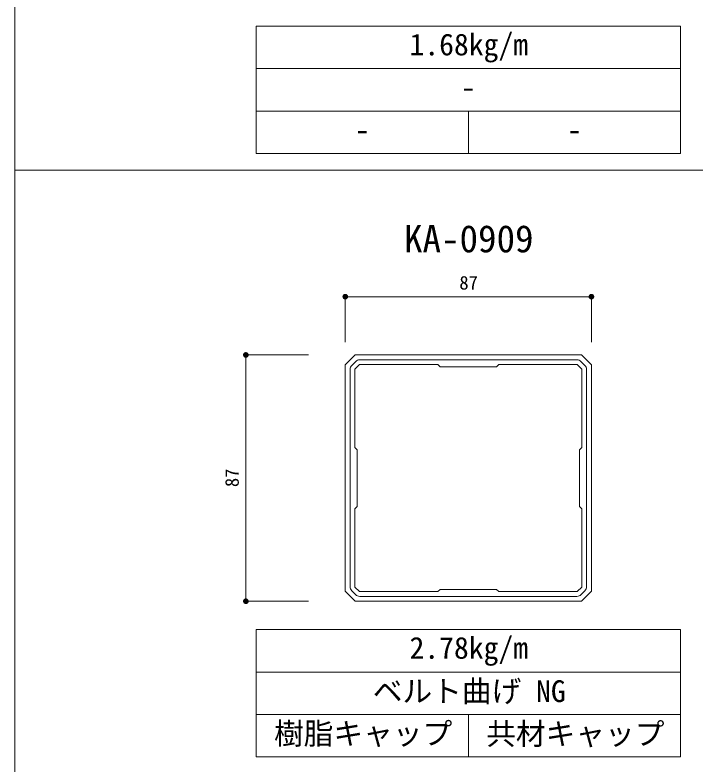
# Model space of a CAD drawing. Units: millimetres, scale not verified. Extents: x -801 to 802, y -548 to 566.
# Drawn here: x -801.3 to -560.9, y -280.1 to -15.5 of the extents above; entities that cross this region are included whole.
import ezdxf
from ezdxf.enums import TextEntityAlignment as Align

# ---------------------------------------------------------------- set-up
doc = ezdxf.new("R2010")
doc.units = ezdxf.units.MM
doc.header["$LTSCALE"] = 2
for name, color, linetype, lineweight in [('0-1_0-A01-枠A', 4, 'Continuous', 9), ('0-4_0-A11-寸法_詳細', 5, 'Continuous', 9), ('0-5_0', 4, 'Continuous', 9), ('0-8_0-A03-枠C', 2, 'Continuous', 9)]:
    doc.layers.add(name, color=color, linetype=linetype, lineweight=lineweight)
for name, color, linetype in [('0-6_A-B05-記号', 2, 'Continuous'), ('0-7_A-E01-仕上太線', 7, 'Continuous'), ('0-9_A-B03-文字_書込_小', 7, 'Continuous')]:
    doc.layers.add(name, color=color, linetype=linetype)
doc.styles.add('ＭＳ ゴシック', font='')
doc.styles.get('ＭＳ ゴシック').set_extended_font_data('MS Gothic')

# ---------------------------------------------------------------- blocks, each defined once
blk = doc.blocks.new('HB-0909')
at = {"layer": '0-5_0', "color": 7}
for p, q in [((-87, 79.929), (-79.929, 87)), ((79.929, 87), (-79.929, 87)), ((79.929, 87), (87, 79.929)), ((-87, -79.929), (-87, 79.929)), ((87, -79.929), (87, 79.929)), ((-79.929, -87), (-87, -79.929)), ((79.929, -87), (87, -79.929)), ((-79.929, -87), (79.929, -87))]:
    blk.add_line(p, q, dxfattribs=at)
at = {"layer": '0-5_0'}
for p, q in [((-79.591, 82.429), (-82.428, 79.592)), ((-80.2, 77.011), (-77.011, 80.2)), ((-77.011, 80.2), (-21.6, 80.2)), ((-76.763, 83.6), (76.764, 83.6)), ((21.601, 80.2), (20, 78.6)), ((21.601, 80.2), (77.011, 80.2)), ((77.011, 80.2), (80.2, 77.011)), ((82.429, 79.591), (79.592, 82.428)), ((-83.6, 76.764), (-83.6, -76.763)), ((-80.2, 77.011), (-80.2, 21.601)), ((80.2, 21.601), (80.2, 77.011)), ((83.601, 76.763), (83.601, -76.763)), ((-80.2, 21.601), (-78.6, 20)), ((-78.6, 20), (-78.6, -20)), ((-78.6, -20), (-80.2, -21.6)), ((80.2, -21.6), (78.6, -20)), ((-80.2, -21.6), (-80.2, -77.011)), ((80.2, -21.6), (80.2, -77.011)), ((-77.011, -80.2), (-80.2, -77.011)), ((-21.6, -80.2), (-20, -78.6)), ((-20, -78.6), (20, -78.6)), ((20, -78.6), (21.601, -80.2)), ((80.2, -77.011), (77.011, -80.2)), ((-82.429, -79.591), (-79.592, -82.428)), ((-21.6, -80.2), (-77.011, -80.2)), ((-76.763, -83.6), (76.763, -83.6)), ((21.601, -80.2), (77.011, -80.2)), ((79.591, -82.428), (82.428, -79.592))]:
    blk.add_line(p, q, dxfattribs=at)
for points in [[(20, 78.6), (-20, 78.6), (-21.6, 80.2)], [(78.6, -20), (78.6, 20), (80.2, 21.601)]]:
    blk.add_lwpolyline(points, dxfattribs=at)
for centre, start, end in [((-79.6, 76.764), 134.99506, 180), ((-76.763, 79.6), 90, 134.99506), ((76.764, 79.6), 44.99509, 90.00002), ((79.6, 76.763), 0.00002, 44.99509), ((-79.6, -76.763), 180, 224.99507), ((79.6, -76.763), 314.99507, 0.00002), ((-76.763, -79.6), 224.99507, 270), ((76.763, -79.6), 270, 314.99507)]:
    blk.add_arc(centre, 4, start, end, dxfattribs=at)
blk = doc.blocks.new('_Dot')
at = {"layer": '0-5_0', "color": 7}
blk.add_line((-1, 0), (-2, 0), dxfattribs=at)
for points in [[(0, 0), (-1, 0), (-0.992, 0.125)], [(0, 0), (-0.992, -0.125), (-1, 0)], [(0, 0), (-0.992, 0.125), (-0.969, 0.249)], [(0, 0), (-0.969, -0.249), (-0.992, -0.125)], [(0, 0), (-0.969, 0.249), (-0.93, 0.368)], [(0, 0), (-0.93, -0.368), (-0.969, -0.249)], [(0, 0), (-0.93, 0.368), (-0.876, 0.482)], [(0, 0), (-0.876, -0.482), (-0.93, -0.368)], [(0, 0), (-0.876, 0.482), (-0.809, 0.588)], [(0, 0), (-0.809, -0.588), (-0.876, -0.482)], [(0, 0), (-0.809, 0.588), (-0.729, 0.685)], [(0, 0), (-0.729, -0.685), (-0.809, -0.588)], [(0, 0), (-0.729, 0.685), (-0.637, 0.771)], [(0, 0), (-0.637, -0.771), (-0.729, -0.685)], [(0, 0), (-0.637, 0.771), (-0.536, 0.844)], [(0, 0), (-0.536, -0.844), (-0.637, -0.771)], [(0, 0), (-0.536, 0.844), (-0.426, 0.905)], [(0, 0), (-0.426, -0.905), (-0.536, -0.844)], [(0, 0), (-0.426, 0.905), (-0.309, 0.951)], [(0, 0), (-0.309, -0.951), (-0.426, -0.905)], [(0, 0), (-0.309, 0.951), (-0.187, 0.982)], [(0, 0), (-0.187, -0.982), (-0.309, -0.951)], [(0, 0), (-0.187, 0.982), (-0.063, 0.998)], [(0, 0), (-0.063, -0.998), (-0.187, -0.982)], [(0, 0), (-0.063, 0.998), (0.063, 0.998)], [(0, 0), (0.063, -0.998), (-0.063, -0.998)], [(0, 0), (0.063, 0.998), (0.187, 0.982)], [(0, 0), (0.187, 0.982), (0.309, 0.951)], [(0, 0), (0.309, 0.951), (0.426, 0.905)], [(0, 0), (0.426, 0.905), (0.536, 0.844)], [(0, 0), (0.536, 0.844), (0.637, 0.771)], [(0, 0), (0.637, 0.771), (0.729, 0.685)], [(0, 0), (0.729, 0.685), (0.809, 0.588)], [(0, 0), (0.809, 0.588), (0.876, 0.482)], [(0, 0), (0.876, 0.482), (0.93, 0.368)], [(0, 0), (0.93, 0.368), (0.969, 0.249)], [(0, 0), (0.969, 0.249), (0.992, 0.125)], [(0, 0), (0.992, 0.125), (1, 0)], [(0, 0), (0.187, -0.982), (0.063, -0.998)], [(0, 0), (0.309, -0.951), (0.187, -0.982)], [(0, 0), (0.426, -0.905), (0.309, -0.951)], [(0, 0), (0.536, -0.844), (0.426, -0.905)], [(0, 0), (0.637, -0.771), (0.536, -0.844)], [(0, 0), (0.729, -0.685), (0.637, -0.771)], [(0, 0), (0.809, -0.588), (0.729, -0.685)], [(0, 0), (0.876, -0.482), (0.809, -0.588)], [(0, 0), (0.93, -0.368), (0.876, -0.482)], [(0, 0), (0.969, -0.249), (0.93, -0.368)], [(0, 0), (0.992, -0.125), (0.969, -0.249)], [(0, 0), (1, 0), (0.992, -0.125)]]:
    blk.add_solid(points, dxfattribs=at)

msp = doc.modelspace()

# ---------------------------------------------------------------- linework, layer by layer
at = {"layer": '0-1_0-A01-枠A'}
msp.add_line((-801.333, 566.471), (-801.333, -548.196), dxfattribs=at)
at = {"layer": '0-4_0-A11-寸法_詳細'}
for p, q in [((-684.567, -131.131), (-684.567, -115.013)), ((-682.567, -115.013), (-599.567, -115.013)), ((-597.567, -131.131), (-597.567, -115.013)), ((-697.567, -135.596), (-719.709, -135.596)), ((-719.709, -220.596), (-719.709, -137.596)), ((-697.567, -222.596), (-719.709, -222.596))]:
    msp.add_line(p, q, dxfattribs=at)
at = {"layer": '0-8_0-A03-枠C'}
for p, q in [((-716.067, -19.466), (-566.067, -19.466)), ((-716.067, -19.466), (-716.067, -64.466)), ((-566.067, -19.466), (-566.067, -64.466)), ((-716.067, -34.466), (-566.067, -34.466)), ((-716.067, -49.466), (-566.067, -49.466)), ((-641.067, -64.466), (-641.067, -49.466)), ((-716.067, -64.466), (-566.067, -64.466)), ((-801.333, -70.329), (801.333, -70.329)), ((-716.067, -232.596), (-566.067, -232.596)), ((-716.067, -232.596), (-716.067, -277.596)), ((-566.067, -232.596), (-566.067, -277.596)), ((-716.067, -247.596), (-566.067, -247.596)), ((-716.067, -262.596), (-566.067, -262.596)), ((-641.067, -277.596), (-641.067, -262.596)), ((-716.067, -277.596), (-566.067, -277.596))]:
    msp.add_line(p, q, dxfattribs=at)

# ---------------------------------------------------------------- block references
at = {"layer": '0-4_0-A11-寸法_詳細'}
for p, rotation in [((-684.567, -115.013), 180), ((-719.709, -135.596), 90), ((-719.709, -222.596), 270)]:
    msp.add_blockref('_Dot', p, dxfattribs=dict(at, rotation=rotation))
msp.add_blockref('_Dot', (-597.567, -115.013), dxfattribs=at)
at = {"layer": '0-7_A-E01-仕上太線', "xscale": 0.5, "yscale": 0.5}
msp.add_blockref('HB-0909', (-641.067, -179.096), dxfattribs=at)

# ---------------------------------------------------------------- texts
at = {"layer": '0-4_0-A11-寸法_詳細', "style": 'ＭＳ ゴシック'}
msp.add_text('87', height=4.809, dxfattribs=at).set_placement((-644.24, -113.939), align=Align.BOTTOM_LEFT)
msp.add_text('87', height=4.809, rotation=90, dxfattribs=at).set_placement((-720.783, -182.269), align=Align.BOTTOM_LEFT)
at = {"layer": '0-6_A-B05-記号', "style": 'ＭＳ ゴシック'}
msp.add_text('KA-0909', height=9.619, dxfattribs=at).set_placement((-663.808, -102.231), align=Align.BOTTOM_LEFT)
at = {"layer": '0-9_A-B03-文字_書込_小', "style": 'ＭＳ ゴシック'}
for s, p in [('1.68kg/m', (-661.859, -32.081)), ('-', (-643.666, -47.183)), ('-', (-681.166, -62.183)), ('-', (-606.166, -62.183)), ('2.78kg/m', (-661.859, -245.211)), ('ベルト曲げ NG', (-674.853, -260.515)), ('樹脂キャップ', (-709.754, -275.495)), ('共材キャップ', (-634.754, -275.576))]:
    msp.add_text(s, height=7.698, dxfattribs=at).set_placement(p, align=Align.BOTTOM_LEFT)

doc.saveas('drawing.dxf')
